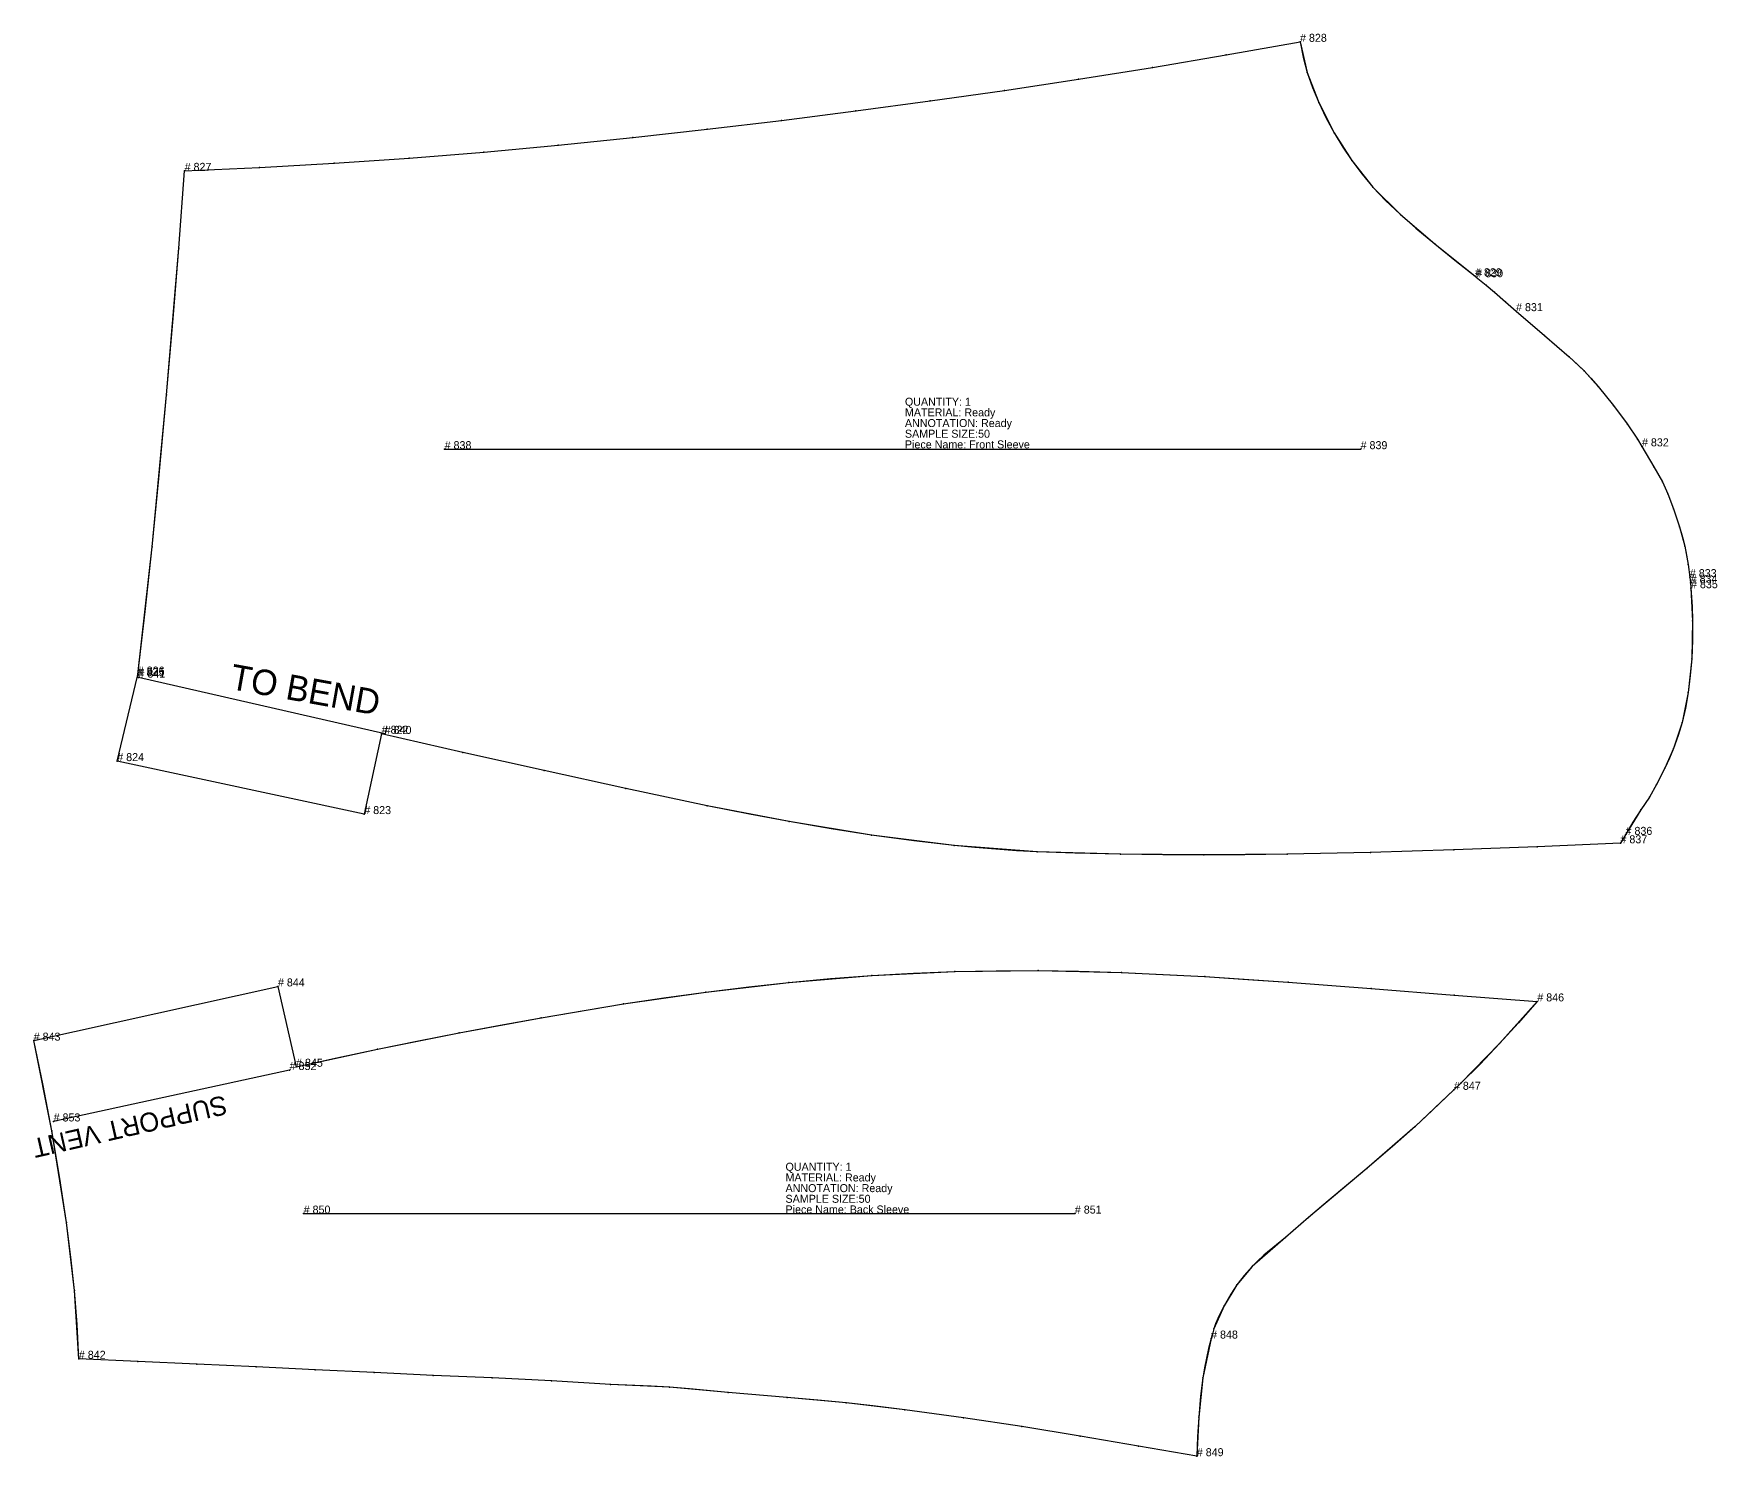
# Model space of a CAD drawing. Extents: x -8402 to 434, y -368 to 2685.
# Drawn here: x -4017 to -3386, y 1821 to 2354 of the extents above; entities that cross this region are included whole.
import ezdxf

# ---------------------------------------------------------------- set-up
doc = ezdxf.new("R2010")
doc.units = 0

# ---------------------------------------------------------------- blocks, each defined once
blk = doc.blocks.new('Front Sleeve_5039')
at = {"layer": '1'}
blk.add_lwpolyline([(-3886.29, 2091.6499), (-3892.8101, 2061.53), (-3985.4099, 2081.3899), (-3977.78, 2113.25), (-3977.71, 2113.8201), (-3972.3301, 2161.7), (-3966.9399, 2218.6899), (-3962.28, 2273.6299), (-3960.1499, 2302.6101), (-3932.1001, 2303.8601), (-3904.0601, 2305.45), (-3876.04, 2307.3999), (-3848.05, 2309.6599), (-3820.0901, 2312.23), (-3792.1499, 2315.0801), (-3764.24, 2318.1799), (-3736.3601, 2321.52), (-3708.5, 2325.0701), (-3680.6699, 2328.8201), (-3652.8701, 2332.77), (-3625.1001, 2336.95), (-3597.3701, 2341.3799), (-3569.6799, 2346.0601), (-3542.03, 2350.98), (-3539.3, 2339.52), (-3535.03, 2328.21), (-3529.1899, 2316.8501), (-3522.6201, 2306.51), (-3514.6799, 2296.53), (-3504.4199, 2286.26), (-3491.51, 2275.2), (-3476.4199, 2263.1101), (-3475.97, 2262.75), (-3472.29, 2259.78), (-3469.1499, 2257.0901), (-3465.01, 2253.49), (-3461.05, 2250.03), (-3450.4099, 2240.8799), (-3441.1899, 2232.8701), (-3435.5601, 2227.6001), (-3430.27, 2221.75), (-3424.5701, 2214.6599), (-3419.4199, 2207.74), (-3415.54, 2202.02), (-3413.8501, 2199.3501), (-3409.3601, 2191.7), (-3406.2, 2186.0801), (-3404.1499, 2181.6101), (-3402.03, 2175.95), (-3399.79, 2169.1399), (-3397.8201, 2161.9399), (-3396.54, 2155.1201), (-3395.8999, 2150.3301), (-3395.6001, 2148.26), (-3395.47, 2146.1899), (-3394.8999, 2133.9099), (-3395.1899, 2119.73), (-3396.55, 2107.1599), (-3398.8201, 2095.8799), (-3401.98, 2086.1599), (-3405.25, 2078.6899), (-3408.3601, 2072.6799), (-3411.0801, 2067.9099), (-3414.27, 2063.0701), (-3420.01, 2053.74), (-3421.9099, 2050.5901), (-3453.1299, 2049.3201), (-3484.3601, 2048.1399), (-3515.6001, 2047.16), (-3546.8401, 2046.47), (-3578.0901, 2046.21), (-3609.3401, 2046.46), (-3640.5701, 2047.37), (-3671.73, 2049.73), (-3702.73, 2053.6299), (-3733.5601, 2058.72), (-3764.24, 2064.6599), (-3794.8101, 2071.1499), (-3825.3301, 2077.8601), (-3855.8301, 2084.6699), (-3886.29, 2091.6499)], close=True, dxfattribs=at)
at = {"layer": '2'}
for p in [(-3542.03, 2350.98), (-3960.1499, 2302.6101), (-3476.4199, 2263.1101), (-3461.05, 2250.03), (-3862.6899, 2198.3), (-3519.3301, 2198.3), (-3413.8501, 2199.3501), (-3395.6001, 2148.26), (-3977.78, 2113.25), (-3977.4399, 2112.7), (-3886.29, 2091.6499), (-3885.1499, 2091.5901), (-3985.4099, 2081.3899), (-3892.8101, 2061.53), (-3420.01, 2053.74), (-3421.9099, 2050.5901)]:
    blk.add_point(p, dxfattribs=at)
at = {"layer": '3'}
for p in [(-3569.6799, 2346.0601), (-3625.1001, 2336.95), (-3597.3701, 2341.3799), (-3539.3, 2339.52), (-3652.8701, 2332.77), (-3708.5, 2325.0701), (-3680.6699, 2328.8201), (-3535.03, 2328.21), (-3764.24, 2318.1799), (-3736.3601, 2321.52), (-3529.1899, 2316.8501), (-3820.0901, 2312.23), (-3792.1499, 2315.0801), (-3932.1001, 2303.8601), (-3904.0601, 2305.45), (-3876.04, 2307.3999), (-3848.05, 2309.6599), (-3522.6201, 2306.51), (-3514.6799, 2296.53), (-3504.4199, 2286.26), (-3962.28, 2273.6299), (-3491.51, 2275.2), (-3475.97, 2262.75), (-3472.29, 2259.78), (-3469.1499, 2257.0901), (-3465.01, 2253.49), (-3450.4099, 2240.8799), (-3441.1899, 2232.8701), (-3435.5601, 2227.6001), (-3430.27, 2221.75), (-3966.9399, 2218.6899), (-3424.5701, 2214.6599), (-3419.4199, 2207.74), (-3415.54, 2202.02), (-3409.3601, 2191.7), (-3406.2, 2186.0801), (-3404.1499, 2181.6101), (-3402.03, 2175.95), (-3399.79, 2169.1399), (-3972.3301, 2161.7), (-3397.8201, 2161.9399), (-3396.54, 2155.1201), (-3395.8999, 2150.3301), (-3395.47, 2146.1899), (-3394.8999, 2133.9099), (-3395.1899, 2119.73), (-3977.71, 2113.8201), (-3396.55, 2107.1599), (-3398.8201, 2095.8799), (-3855.8301, 2084.6699), (-3401.98, 2086.1599), (-3825.3301, 2077.8601), (-3405.25, 2078.6899), (-3794.8101, 2071.1499), (-3408.3601, 2072.6799), (-3764.24, 2064.6599), (-3411.0801, 2067.9099), (-3733.5601, 2058.72), (-3414.27, 2063.0701), (-3702.73, 2053.6299), (-3671.73, 2049.73), (-3640.5701, 2047.37), (-3609.3401, 2046.46), (-3578.0901, 2046.21), (-3546.8401, 2046.47), (-3515.6001, 2047.16), (-3484.3601, 2048.1399), (-3453.1299, 2049.3201)]:
    blk.add_point(p, dxfattribs=at)
at = {"layer": '4'}
for p in [(-3475.97, 2262.75, 5), (-3461.05, 2250.03, 5), (-3413.8501, 2199.3501, 5), (-3395.6001, 2148.26, 5), (-3977.71, 2113.8201, 5)]:
    blk.add_point(p, dxfattribs=at)
at = {"layer": '5'}
blk.add_line((-3862.6899, 2198.3), (-3519.3301, 2198.3), dxfattribs=at)
at = {"layer": '7'}
blk.add_line((-3862.6899, 2198.3), (-3519.3301, 2198.3), dxfattribs=at)
at = {"layer": '8'}
blk.add_lwpolyline([(-3885.1499, 2091.5901), (-3977.4399, 2112.7)], dxfattribs=at)
at = {"layer": '84'}
blk.add_lwpolyline([(-3886.29, 2091.6499), (-3892.8101, 2061.53), (-3985.4099, 2081.3899), (-3977.78, 2113.25), (-3977.71, 2113.8201), (-3974.9399, 2137.4099), (-3972.3301, 2161.7), (-3969.8201, 2187.27), (-3966.9399, 2218.6899), (-3964.3101, 2248.74), (-3962.28, 2273.6299), (-3960.1499, 2302.6101), (-3932.1001, 2303.8601), (-3904.0601, 2305.45), (-3876.04, 2307.3999), (-3848.05, 2309.6599), (-3820.0901, 2312.23), (-3792.1499, 2315.0801), (-3764.24, 2318.1799), (-3736.3601, 2321.52), (-3708.5, 2325.0701), (-3680.6699, 2328.8201), (-3652.8701, 2332.77), (-3625.1001, 2336.95), (-3597.3701, 2341.3799), (-3569.6799, 2346.0601), (-3542.03, 2350.98), (-3540.8501, 2345.2), (-3539.3, 2339.52), (-3537.3601, 2333.8701), (-3535.03, 2328.21), (-3532.3501, 2322.6399), (-3529.1899, 2316.8501), (-3525.9299, 2311.46), (-3522.6201, 2306.51), (-3518.79, 2301.3999), (-3514.6799, 2296.53), (-3509.9299, 2291.51), (-3504.4199, 2286.26), (-3498.6699, 2281.1899), (-3491.51, 2275.2), (-3484, 2269.1101), (-3476.4199, 2263.1101), (-3475.97, 2262.75), (-3472.29, 2259.78), (-3469.1499, 2257.0901), (-3465.01, 2253.49), (-3461.05, 2250.03), (-3450.4099, 2240.8799), (-3441.1899, 2232.8701), (-3438.04, 2230.01), (-3435.5601, 2227.6001), (-3433.02, 2224.9099), (-3430.27, 2221.75), (-3424.5701, 2214.6599), (-3419.4199, 2207.74), (-3415.54, 2202.02), (-3413.8501, 2199.3501), (-3409.3601, 2191.7), (-3406.2, 2186.0801), (-3404.1499, 2181.6101), (-3402.03, 2175.95), (-3399.79, 2169.1399), (-3398.6799, 2165.3501), (-3397.8201, 2161.9399), (-3397.1201, 2158.5801), (-3396.54, 2155.1201), (-3395.8999, 2150.3301), (-3395.6001, 2148.26), (-3395.47, 2146.1899), (-3395.0901, 2139.3601), (-3394.8999, 2133.9099), (-3394.8899, 2126.71), (-3395.1899, 2119.73), (-3395.74, 2113.4299), (-3396.55, 2107.1599), (-3397.5901, 2101.24), (-3398.8201, 2095.8799), (-3400.25, 2091.01), (-3401.98, 2086.1599), (-3403.52, 2082.4299), (-3405.25, 2078.6899), (-3408.3601, 2072.6799), (-3411.0801, 2067.9099), (-3414.27, 2063.0701), (-3417.22, 2058.46), (-3420.01, 2053.74), (-3421.9099, 2050.5901), (-3453.1299, 2049.3201), (-3484.3601, 2048.1399), (-3515.6001, 2047.16), (-3546.8401, 2046.47), (-3562.74, 2046.28), (-3578.0901, 2046.21), (-3593.4299, 2046.27), (-3609.3401, 2046.46), (-3626.4399, 2046.83), (-3640.5701, 2047.37), (-3648.3401, 2047.8), (-3656.1201, 2048.3401), (-3663.9199, 2048.98), (-3671.73, 2049.73), (-3686.8601, 2051.46), (-3702.73, 2053.6299), (-3717.74, 2055.98), (-3733.5601, 2058.72), (-3748.4399, 2061.51), (-3764.24, 2064.6599), (-3794.8101, 2071.1499), (-3825.3301, 2077.8601), (-3855.8301, 2084.6699), (-3886.29, 2091.6499)], close=True, dxfattribs=at)
at = {"layer": '85'}
blk.add_lwpolyline([(-3885.1499, 2091.5901), (-3977.4399, 2112.7)], dxfattribs=at)
at = {"layer": '1'}
for s, p in [('# 828', (-3542.03, 2350.98)), ('# 827', (-3960.1499, 2302.6101)), ('# 829', (-3476.4199, 2263.1101)), ('# 830', (-3475.97, 2262.75)), ('# 831', (-3461.05, 2250.03)), ('QUANTITY: 1', (-3690.1399, 2214.5901)), ('ANNOTATION: Ready', (-3690.1399, 2206.5901)), ('MATERIAL: Ready', (-3690.1399, 2210.5901)), ('SAMPLE SIZE:50', (-3690.1399, 2202.5901)), ('Piece Name: Front Sleeve', (-3690.1399, 2198.5901)), ('# 832', (-3413.8501, 2199.3501)), ('# 833', (-3395.8999, 2150.3301)), ('# 834', (-3395.6001, 2148.26)), ('# 835', (-3395.47, 2146.1899)), ('# 825', (-3977.78, 2113.25)), ('# 826', (-3977.71, 2113.8201)), ('# 822', (-3886.29, 2091.6499)), ('# 824', (-3985.4099, 2081.3899)), ('# 823', (-3892.8101, 2061.53)), ('# 837', (-3421.9099, 2050.5901)), ('# 836', (-3420.01, 2053.74))]:
    blk.add_text(s, height=3, dxfattribs=at).set_placement(p)
at = {"layer": '15'}
blk.add_text('TO BEND', height=9.52, rotation=349.8, dxfattribs=at).set_placement((-3943.55, 2108.47))
at = {"layer": '7'}
for s, p in [('# 838', (-3862.6899, 2198.3)), ('# 839', (-3519.3301, 2198.3))]:
    blk.add_text(s, height=3, dxfattribs=at).set_placement(p)
at = {"layer": '8'}
for s, p in [('# 841', (-3977.4399, 2112.7)), ('# 840', (-3885.1499, 2091.5901))]:
    blk.add_text(s, height=3, dxfattribs=at).set_placement(p)
blk = doc.blocks.new('Back Sleeve_5040')
at = {"layer": '1'}
blk.add_lwpolyline([(-3999.8, 1857.39), (-4001.48, 1882.97), (-4004.4199, 1908.49), (-4009.98, 1942.83), (-4016.74, 1976.62), (-3925.1699, 1996.9399), (-3918.3899, 1966.83), (-3887.8501, 1973.41), (-3857.21, 1979.54), (-3826.49, 1985.21), (-3795.6699, 1990.36), (-3764.75, 1994.78), (-3733.72, 1998.4399), (-3702.5901, 2001.0699), (-3671.3799, 2002.55), (-3640.1399, 2002.85), (-3608.9099, 2002.12), (-3577.7, 2000.62), (-3546.53, 1998.52), (-3515.3799, 1996.15), (-3484.23, 1993.7), (-3453.0801, 1991.3199), (-3467.23, 1975.49), (-3481.72, 1960.7), (-3484.3301, 1958.1899), (-3498.9299, 1944.48), (-3517, 1928.73), (-3538.8501, 1910.29), (-3547.4299, 1902.86), (-3560.03, 1891.97), (-3565.74, 1885.0699), (-3570.49, 1877.27), (-3574.3101, 1868.62), (-3574.8201, 1866.65), (-3575.3701, 1864.96), (-3578.4399, 1850.23), (-3579.98, 1835.4399), (-3580.72, 1820.87), (-3602.5601, 1824.67), (-3624.4099, 1828.38), (-3646.28, 1831.98), (-3668.2, 1835.29), (-3690.1699, 1838.22), (-3712.1799, 1840.84), (-3734.25, 1842.9), (-3756.3401, 1844.72), (-3778.4099, 1846.74), (-3800.55, 1847.8), (-3822.6699, 1849.17), (-3844.8101, 1850.1899), (-3866.95, 1851.15), (-3889.1001, 1852.1899), (-3911.23, 1853.28), (-3933.3799, 1854.3199), (-3955.52, 1855.33), (-3977.6599, 1856.34), (-3999.8, 1857.39)], close=True, dxfattribs=at)
at = {"layer": '2'}
for p in [(-3925.1699, 1996.9399), (-3453.0801, 1991.3199), (-4016.74, 1976.62), (-3920.79, 1965.6), (-3918.3899, 1966.83), (-4009.27, 1946.34), (-3915.54, 1911.8), (-3626.4399, 1911.8), (-3575.3701, 1864.96), (-3999.8, 1857.39), (-3580.72, 1820.87)]:
    blk.add_point(p, dxfattribs=at)
at = {"layer": '3'}
for p in [(-3702.5901, 2001.0699), (-3671.3799, 2002.55), (-3640.1399, 2002.85), (-3608.9099, 2002.12), (-3764.75, 1994.78), (-3733.72, 1998.4399), (-3577.7, 2000.62), (-3546.53, 1998.52), (-3515.3799, 1996.15), (-3795.6699, 1990.36), (-3484.23, 1993.7), (-3826.49, 1985.21), (-3857.21, 1979.54), (-3467.23, 1975.49), (-3887.8501, 1973.41), (-3484.3301, 1958.1899), (-3481.72, 1960.7), (-3498.9299, 1944.48), (-4009.98, 1942.83), (-3517, 1928.73), (-4004.4199, 1908.49), (-3538.8501, 1910.29), (-3547.4299, 1902.86), (-3560.03, 1891.97), (-4001.48, 1882.97), (-3565.74, 1885.0699), (-3570.49, 1877.27), (-3574.3101, 1868.62), (-3574.8201, 1866.65), (-3977.6599, 1856.34), (-3955.52, 1855.33), (-3933.3799, 1854.3199), (-3911.23, 1853.28), (-3889.1001, 1852.1899), (-3866.95, 1851.15), (-3844.8101, 1850.1899), (-3578.4399, 1850.23), (-3822.6699, 1849.17), (-3800.55, 1847.8), (-3778.4099, 1846.74), (-3756.3401, 1844.72), (-3734.25, 1842.9), (-3712.1799, 1840.84), (-3690.1699, 1838.22), (-3668.2, 1835.29), (-3646.28, 1831.98), (-3579.98, 1835.4399), (-3624.4099, 1828.38), (-3602.5601, 1824.67)]:
    blk.add_point(p, dxfattribs=at)
at = {"layer": '4'}
blk.add_point((-3575.3701, 1864.96, 5), dxfattribs=at)
at = {"layer": '5'}
blk.add_line((-3915.54, 1911.8), (-3626.4399, 1911.8), dxfattribs=at)
at = {"layer": '7'}
blk.add_line((-3915.54, 1911.8), (-3626.4399, 1911.8), dxfattribs=at)
at = {"layer": '8'}
blk.add_lwpolyline([(-3920.79, 1965.6), (-4009.27, 1946.34)], dxfattribs=at)
at = {"layer": '84'}
blk.add_lwpolyline([(-3999.8, 1857.39), (-4000.48, 1870.1899), (-4001.48, 1882.97), (-4002.78, 1895.5), (-4004.4199, 1908.49), (-4006.8999, 1925.01), (-4009.98, 1942.83), (-4013.22, 1959.75), (-4016.74, 1976.62), (-3925.1699, 1996.9399), (-3918.3899, 1966.83), (-3903.1299, 1970.1801), (-3887.8501, 1973.41), (-3872.52, 1976.54), (-3857.21, 1979.54), (-3841.8501, 1982.4399), (-3826.49, 1985.21), (-3810.4099, 1987.98), (-3795.6699, 1990.36), (-3780.47, 1992.63), (-3764.75, 1994.78), (-3748.6299, 1996.79), (-3733.72, 1998.4399), (-3718.1001, 1999.9), (-3702.5901, 2001.0699), (-3686.9199, 2001.96), (-3671.3799, 2002.55), (-3655.9399, 2002.84), (-3640.1399, 2002.85), (-3625.01, 2002.61), (-3608.9099, 2002.12), (-3593.4099, 2001.46), (-3577.7, 2000.62), (-3563.4099, 1999.71), (-3546.53, 1998.52), (-3515.3799, 1996.15), (-3484.23, 1993.7), (-3453.0801, 1991.3199), (-3460.0701, 1983.33), (-3467.23, 1975.49), (-3474.5601, 1967.83), (-3481.72, 1960.7), (-3484.3301, 1958.1899), (-3492.4099, 1950.52), (-3498.9299, 1944.48), (-3507.3401, 1936.99), (-3517, 1928.73), (-3531.4399, 1916.63), (-3538.8501, 1910.29), (-3547.4299, 1902.86), (-3555.54, 1896.16), (-3557.95, 1894), (-3560.03, 1891.97), (-3563.02, 1888.64), (-3565.74, 1885.0699), (-3568.02, 1881.5699), (-3570.49, 1877.27), (-3571.8799, 1874.66), (-3572.8999, 1872.51), (-3573.71, 1870.51), (-3574.3101, 1868.62), (-3574.8201, 1866.65), (-3575.3701, 1864.96), (-3576.3, 1861.3), (-3577.1201, 1857.63), (-3577.8301, 1853.9399), (-3578.4399, 1850.23), (-3579.29, 1843.41), (-3579.98, 1835.4399), (-3580.4199, 1828.16), (-3580.72, 1820.87), (-3602.5601, 1824.67), (-3624.4099, 1828.38), (-3646.28, 1831.98), (-3668.2, 1835.29), (-3690.1699, 1838.22), (-3702.21, 1839.71), (-3712.1799, 1840.84), (-3722.74, 1841.89), (-3734.25, 1842.9), (-3756.3401, 1844.72), (-3770.8401, 1846.12), (-3778.4099, 1846.74), (-3785.3, 1847.13), (-3800.55, 1847.8), (-3822.6699, 1849.17), (-3844.8101, 1850.1899), (-3866.95, 1851.15), (-3889.1001, 1852.1899), (-3911.23, 1853.28), (-3933.3799, 1854.3199), (-3955.52, 1855.33), (-3977.6599, 1856.34), (-3999.8, 1857.39)], close=True, dxfattribs=at)
at = {"layer": '85'}
blk.add_lwpolyline([(-3920.79, 1965.6), (-4009.27, 1946.34)], dxfattribs=at)
at = {"layer": '1'}
for s, p in [('# 844', (-3925.1699, 1996.9399)), ('# 846', (-3453.0801, 1991.3199)), ('# 843', (-4016.74, 1976.62)), ('# 845', (-3918.3899, 1966.83)), ('# 847', (-3484.3301, 1958.1899)), ('QUANTITY: 1', (-3734.8999, 1927.85)), ('MATERIAL: Ready', (-3734.8999, 1923.85)), ('ANNOTATION: Ready', (-3734.8999, 1919.85)), ('SAMPLE SIZE:50', (-3734.8999, 1915.85)), ('Piece Name: Back Sleeve', (-3734.8999, 1911.85)), ('# 848', (-3575.3701, 1864.96)), ('# 842', (-3999.8, 1857.39)), ('# 849', (-3580.72, 1820.87))]:
    blk.add_text(s, height=3, dxfattribs=at).set_placement(p)
at = {"layer": '15'}
blk.add_text('SUPPORT VENT', height=7.16, rotation=192.9, dxfattribs=at).set_placement((-3945.2, 1956.23))
at = {"layer": '7'}
for s, p in [('# 850', (-3915.54, 1911.8)), ('# 851', (-3626.4399, 1911.8))]:
    blk.add_text(s, height=3, dxfattribs=at).set_placement(p)
at = {"layer": '8'}
for s, p in [('# 852', (-3920.79, 1965.6)), ('# 853', (-4009.27, 1946.34))]:
    blk.add_text(s, height=3, dxfattribs=at).set_placement(p)

msp = doc.modelspace()

# ---------------------------------------------------------------- block references
at = {"layer": '1'}
for name in ['Front Sleeve_5039', 'Back Sleeve_5040']:
    msp.add_blockref(name, (0, 0), dxfattribs=at)

doc.saveas('drawing.dxf')
